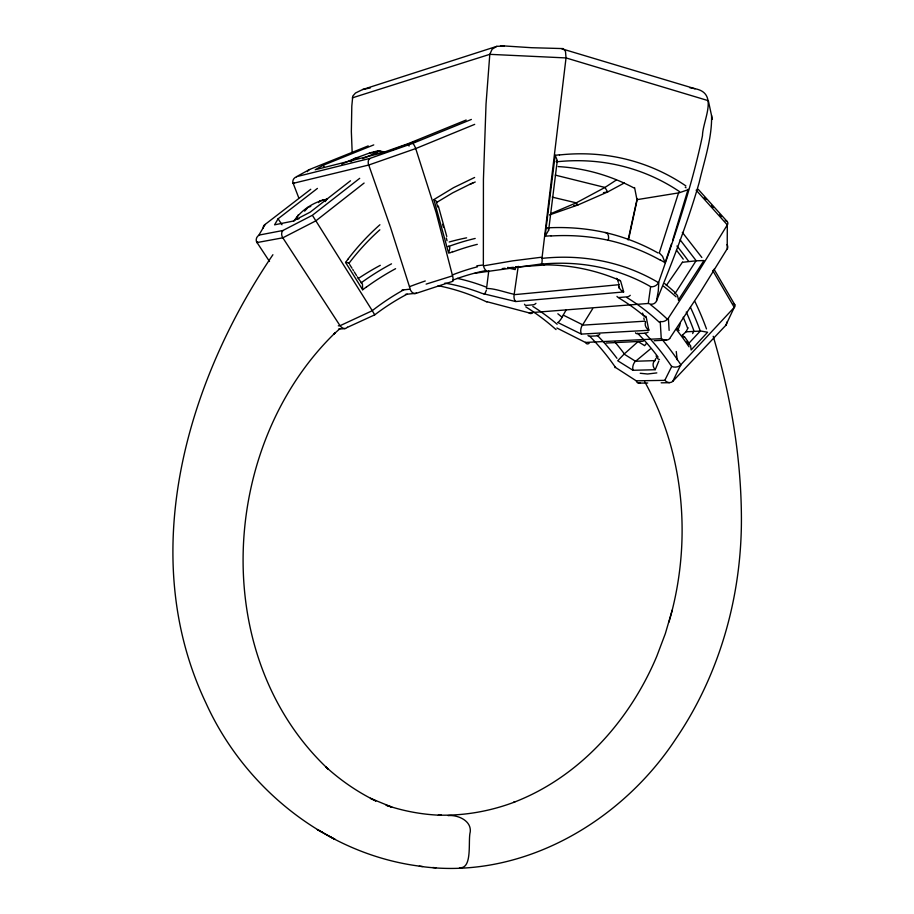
<?xml version="1.0" encoding="UTF-8"?>
<svg xmlns="http://www.w3.org/2000/svg" width="914" height="914" viewBox="0 0 914 914"><rect width="100%" height="100%" fill="white"/><g stroke="black" fill="none" stroke-linecap="round" stroke-linejoin="round"><path stroke-width="1.37" d="M696.137 190.169L727.316 224.901L727.201 248.802L699.941 292.8L670.156 337.757M650.608 286.779L648.277 303.471L528.818 312.805L486.945 301.711M666.317 285.499L682.495 262.135M504.071 46.088L496.839 46.34L362.641 89.526L355.489 93.011L352.77 96.119L351.81 106.07L351.353 131.605L352.187 152.889M551.028 235.778L545.121 236.2L555.152 155.289L559.482 154.82M555.152 155.289L557.3 160.51L548.64 230.237L545.121 236.2M488.75 271.001L486.694 287.316A264.066 224.421 -82.8 0 0 457.32 278.37M711.56 115.518C712.177 137.991 704.271 160.704 699.153 182.629C687.705 222.719 672.476 261.587 656.8 300.18M366.297 287.065L362.652 289.772L362.447 284.071L358.825 279.204M518.238 266.305L514.194 294.297C505.408 292.48 494.211 288.218 486.408 288.504M515.69 267.048L515.222 269.584L508.835 268.122M557.277 160.658L556.306 161.675M548.651 230.179L547.977 227.952M628.752 238.645L637.401 198.544M634.579 187.541L636.955 199.663L628.112 239.959M656.492 300.923L658.286 291.109L658.823 281.82C675.526 233.801 692.126 185.531 702.478 135.672C702.695 120.305 719.295 93.239 695.028 88.727L561.664 48.75M672.236 610.072L665.323 633.665L656.858 656.092C629.906 720.415 579.636 777.14 513.611 802.401L514.799 801.966C490.452 811.209 464.346 815.871 438.297 815.117L441.393 815.288C422.588 814.648 403.908 811.221 386.085 805.2L391.855 807.119L370.433 798.322L375.883 800.972C357.74 792.152 340.991 780.625 326.058 767.086L328.16 769.062C207.844 655.966 219.611 444.707 335.301 332.696L333.701 334.216L339.848 328.754M688.116 189.244L672.635 240.348M669.037 621.817L668.979 622.011C692.172 542.79 684.986 453.984 644.587 381.515M671.39 244.084L665.072 262.684L660.456 260.022M692.698 333.576L693.76 330.388A259.964 213.648 -88 0 0 686.288 312.051M659.382 252.63L678.542 192.911L636.955 199.663M655.715 358.676L655.132 360.162M658.823 360.984L655.544 368.925M655.304 369.473L655.235 369.656A6.204 5.358 59.1 0 1 654.79 360.573M452.624 251.476C444.787 256.514 452.636 246.666 448.488 246.152M618.595 287.853L619.212 286.425M734.273 307.367L725.75 325.384L672.761 381.355M688.093 327.806L686.003 331.816L682.621 334.97M325.293 201.606L326.447 199.378C313.502 201.96 301.106 210.197 293.862 221.188M680.747 364.857L672.738 381.378A6.238 5.335 59.5 0 1 664.866 380.281M298.227 214.893L295.713 219.429L298.969 218.777M566.212 309.823L563.23 315.09L582.686 324.824L592.695 308.624M317.421 188.41L278.085 218.777L274.588 224.821L292.777 221.177L310.212 212.139L350.485 180.789M269.504 261.473L257.04 242.553L257.508 241.764M727.316 224.901L695.554 276.428L668.374 318.106L669.128 330.377M272.909 254.732C185.85 382.863 136.072 556.226 205.97 703.083C244.849 789.068 327.92 855.504 422.554 866.529M675.263 293.257L696.022 260.821L682.484 262.284M318.609 202.622L319.786 200.829L327.475 199.252M678.428 299.998L703.94 260.547L696.24 260.81L680.085 239.776M614.985 367.645L615.51 366.982M362.652 289.772L345.583 262.432L347.926 259.302M623.702 354.518L617.715 360.756L632.968 370.284L655.201 369.724M646.484 343.378L644.644 345.663L638.075 341.596L624.102 354.084L635.561 361.304M304.648 211.134L308.155 207.227L310.794 206.427M588.033 335.335A5.998 2.525 -40.3 0 0 589.667 336.215A266.397 223.347 -82.2 0 1 615.522 367.462L636.224 380.83L664.798 380.35L671.676 366.537A279.478 229.334 -82.5 0 0 644.896 333.233L637.264 333.644A6.249 2.719 -39.7 0 1 635.516 332.776M650.242 349.079L635.618 361.247L654.984 360.619M350.896 161.709L354.895 158.373L369.987 152.855L378.362 150.719L385.24 152.192M364.103 183.051L315.924 220.8L282.826 237.811L257.04 242.553M359.705 178.333L312.348 215.293L282.894 230.499L258.879 235.115L265.209 224.364L310.76 189.278M362.698 158.659L374.957 153.301L378.362 150.719L382.909 152.101M448.58 253.007L433.887 199.583L453.63 187.633L474.617 177.476M616.322 180.035L604.965 187.45L576.231 202.851L551.256 213.465M688.459 189.575L678.999 192.865M373.757 144.903L323.362 165.194L315.227 169.73L381.058 153.175L408.192 143.647L466.163 120.02M298.752 197.812L293.177 183.337L294.091 182.823M624.388 182.937L607.673 191.951L577.922 204.976L549.463 214.939M347.537 327.303L374.717 314.85A279.478 229.334 -82.5 0 1 407.187 294.125M448.066 815.608C457.354 814.648 471.533 820.441 470.253 831.911C467.797 840.469 472.904 869.111 459.502 867.706M391.421 150.182L417.469 140.767M341.687 164.12L354.895 158.373L359.145 158.316M474.709 124.361L415.71 148.571L368.742 165.023L293.177 183.337M470.116 184.102L475.246 182M471.361 119.437L412.614 143.418L369.93 158.408L296.49 176.688L309.48 169.524L368.216 145.909M496.839 46.34L492.12 49.207L489.801 54.337L486.031 104.059L483.426 179.441L483.357 264.98L476.834 265.803M426.13 284.117L452.556 275.834L436.115 212.528L415.71 148.571A5.724 1.143 69.6 0 0 413.025 143.658M352.301 97.867L489.801 54.337L566.029 57.925L708.339 100.689L712.383 119.403M452.727 281.318L416.59 293.211L405.416 294.388M362.641 89.526L370.296 87.927M656.823 372.889L647.603 374.009L640.223 373.266M436.721 202.405L452.567 192.911L468.836 184.811A352.873 276.234 -79.7 0 1 472.949 183.029M323.11 200.097L327.201 199.286M348.999 263.312L348.942 263.312A259.839 213.088 -88 0 1 379.824 229.814M603.469 192.671L607.673 191.951L604.965 187.45L555.266 175.111M573.764 205.661L577.922 204.976L576.231 202.851L552.205 197.127M502.289 268.579L505.088 268.248M475.04 273.195L541.271 263.986M507.738 267.928L513.382 267.299M402.034 290.058L410.249 289.144L390.632 227.712L368.742 165.023M515.405 267.094L546.835 264.877A289.715 233.504 -82 0 1 618.492 279.833L620.503 280.678A7.266 5.93 -54.5 0 1 616.402 278.313M618.847 284.711L514.125 294.685A6.409 3.507 -82.4 0 0 515.725 301.426M623.679 291.943L515.69 301.551L482.009 293.383A257.12 218.754 -82.8 0 0 444.901 283.123M338.306 325.818L340.031 325.681L282.826 237.811M338.534 329.12L345.275 328.594M582.458 325.167L644.838 321.168M648.803 330.274L581.338 334.101L557.883 322.562M589.644 336.249L596.705 335.861A6.032 2.114 -43.9 0 0 599.824 334.318M686.003 331.816L700.867 331.039L707.607 332.25L691.144 349.959L690.584 345.641L688.688 343.71M606.165 343.036L643.273 341.242M654.184 340.716L666.5 340.111M374.957 153.301L384.074 152.935M369.987 152.855L374.203 152.729M638.532 383.16L647.729 383.012M661.165 382.817L669.402 382.703M419.343 866.209C520.797 880.776 620.766 822.486 675.606 739.209L675.96 738.683C720.643 673.001 742.476 593.049 741.38 513.885L741.38 513.622C740.66 453.538 730.16 393.843 713.206 336.283M374.157 151.793L376.979 151.975M500.518 45.7L531.605 47.711L563.093 48.591L565.492 51.344L566.029 57.925L542.116 257.142L512.457 260.89L483.449 265.871A7.278 4.319 80.9 0 0 489.07 271.389M345.583 262.432L349.194 262.946M432.745 867.489L435.932 867.809M689.773 87.687L695.028 88.727M659.291 252.904L662.536 256.308L665.049 262.592M556.889 328.012L585.417 342.442L661.256 338.683L660.228 321.488A6.809 5.073 -33.7 0 0 668.374 318.312M433.887 199.583L437.075 201.743M329.748 836.47L334.97 839.349L317.341 829.558L322.505 832.403M685.226 187.21L686.048 187.781M727.041 221.371L698.205 189.312M704.351 197.264L706.179 199.309M711.663 205.41L713.48 207.444M719.821 214.516L721.626 216.538M682.335 232.385L701.849 257.485M684.403 336.581L688.288 342.076M689.053 346.829L688.916 346.623A308.818 253.258 -82.5 0 0 676.349 329.486M312.839 216.012L372.204 310.577M281.992 224.753L278.085 218.777M349.685 264.546L351.981 268.225M352.747 269.447L353.501 270.67M354.266 271.892L356.551 275.548M357.305 276.771L358.071 277.982M734.776 304.705L714.017 269.219M374.706 314.816L372.284 310.714L340.054 325.704A7.221 4.97 70.5 0 0 347.457 327.189M712.692 270.487L734.262 307.378L680.827 364.766A287.042 235.218 -82.5 0 0 662.399 339.871M323.362 165.194L324.184 167.411M408.192 143.647L409.049 146.069M620.743 281.432L623.497 291.2M617.361 279.147L617.556 279.764M617.75 280.392L618.332 282.312M436.424 202.451L436.961 204.29M437.223 205.204L437.76 207.032M438.32 206.016L446.786 236.498M618.709 283.626L618.904 284.288M442.662 224.364L443.404 227.095M446.318 237.971L447.026 240.69M646.267 317.409L648.689 329.531M623.645 291.829L623.634 291.772A6.992 6.581 56.5 0 1 618.721 284.7M643.822 318.038L644.221 319.751M678.611 300.169L677.411 295.393L675.275 293.291A4.856 2.445 -48.7 0 0 674.863 293.291M656.606 300.992A6.729 6.147 64.8 0 1 648.323 303.391M532.279 313.045A6.112 3.702 -81.5 0 1 528.863 312.702M542.116 258.262A7.586 1.371 84.6 0 1 541.614 263.609M542.059 258.365A284.631 224.718 -61.8 0 1 658.468 282.632M541.248 264.146A277.25 218.96 -61.3 0 1 650.665 286.676A7.243 6.09 -45.8 0 0 658.514 282.803M438.126 285.694A255.006 210.757 73 0 1 486.865 301.997M544.127 264.809A7.506 2.296 -88.6 0 1 543.35 264.34M507.978 267.299A7.426 3.885 83.4 0 1 507.716 267.505M486.385 290.195A6.432 1.542 -75.2 0 1 484.043 294.114M558.18 166.588A276.565 224.341 -82.1 0 1 634.339 188.158M547.783 227.837A311.605 246.951 -62.7 0 1 604.954 232.487A311.583 247.454 -63.3 0 1 658.011 252.961M604.954 232.499A6.981 4.124 -77 0 1 608.324 240.256A305.036 241.513 -63 0 1 660.365 260.193M551.005 235.972A305.059 241.01 -62.4 0 1 608.324 240.268M559.459 154.957A285.808 229.06 -69.9 0 1 685.911 185.93M556.272 161.835A279.638 224.33 -69.5 0 1 679.582 191.654M676.463 250.173A339.837 292.103 -75.9 0 1 683.261 259.165M725.225 220.651A4.993 3.416 -27.5 0 1 727.43 224.913M727.064 244.564A4.878 4.319 47.9 0 1 727.338 248.882M650.699 304.83A282.677 239.24 -71.1 0 1 667.471 319.317M581.464 333.884A6.295 3.222 -73.8 0 1 582.367 324.996M677.205 359.808A410.1 42.215 75.5 0 1 676.257 351.513M669.962 338.409A6.706 6.044 46 0 1 661.37 338.546M618.881 297.975A268.476 231.596 -62.9 0 1 645.581 317.227M646.118 316.461A6.581 4.73 -37.9 0 1 642.611 313.079M616.996 296.364A6.524 3.622 -61.7 0 0 619.155 297.507L627.347 296.822A6.547 3.645 -61.5 0 0 630.26 295.313M626.935 297.576A276.519 234.521 -70.5 0 1 659.508 322.448M589.176 343.264A6.341 3.302 -72.1 0 1 585.52 342.304M525.779 306.876A263.461 208.175 84.6 0 1 556.032 329.588M648.906 330.057A6.627 6.032 44.9 0 1 645.57 321.774M563.195 315.273A6.101 1.222 -58.1 0 1 557.963 322.425M532.816 306.396A264.272 199.058 79.7 0 1 557.14 324.242M524.499 304.248A5.987 3.085 -63.2 0 0 526.327 305.39L533.319 304.796A6.055 3.142 -63.1 0 0 535.947 303.322M663.564 286.265A305.962 258.662 -70.7 0 1 676.086 296.833M664.695 283.614A311.503 263.575 -70.8 0 1 675.297 292.697M557.848 313.776A272.612 205.627 80 0 1 562.201 317.341M449.197 242.004A304.716 235.069 -70.9 0 1 466.608 237.834M368.639 165.057A5.804 3.245 72.4 0 1 369.987 158.59M292.994 183.383A5.37 5.255 55.2 0 1 296.536 176.859M452.441 274.92A283.774 220.046 -73.2 0 1 477.474 266.808M452.613 276.039A7.449 1.417 72.5 0 1 453.138 280.792M409.506 286.676A446.912 416.373 -45.8 0 1 425.261 280.975M416.487 292.983A7.54 4.136 74.2 0 1 410.397 289.944M452.579 280.244A277.57 215.087 -72.9 0 1 485.962 270.578M307.504 171.661A5.153 3.553 66.1 0 1 309.526 169.638M452.693 252.001A307.184 237.983 -72.9 0 1 477.291 244.346M448.123 246.666A312.679 242.85 -73 0 1 475.189 238.451M680.153 323.476A21.513 14.121 50.4 0 1 677.982 329.131M358.151 278.621A306.818 246.883 -78.6 0 1 380.293 265.323M361.099 282.849A313.068 257.108 -82.5 0 1 391.512 263.838M366.411 287.087A308.818 253.258 -82.5 0 1 395.602 268.693M347.88 259.268A265.62 217.589 -88 0 1 379.904 224.764M372.329 310.6A287.042 235.218 -82.5 0 1 403.702 289.841M282.769 237.857A5.61 3.873 67.1 0 1 282.952 230.591M256.903 242.633A5.45 5.438 40.1 0 1 258.959 235.241M263.301 228.009A5.461 3.896 45.8 0 1 265.288 224.49M683.215 317.215A257.131 216.012 -85.4 0 1 687.579 328.092M677.445 328.514A313.056 257.085 -82.5 0 1 679.079 330.628M682.29 334.912A313.056 257.085 -82.5 0 1 683.855 337.083M686.951 341.482A313.056 257.085 -82.5 0 1 688.471 343.71L700.284 331.051A259.656 212.791 -88 0 0 690.447 307.321M694.914 301.529A265.448 217.315 -88 0 1 706.488 328.937M726.63 322.196A4.581 3.839 58.7 0 1 725.819 325.453M597.139 335.198A269.938 216.561 -87.7 0 1 616.95 358.299M637.572 333.256A273.4 233.721 -75.4 0 1 658.137 357.134M648.186 332.056A6.295 2.765 -39.8 0 1 644.896 333.244M633.082 370.147A6.192 3.485 -70.2 0 1 635.516 361.121M640.44 382.589A6.204 3.53 -68.5 0 1 636.327 380.738M680.941 364.972A6.672 4.764 -13.6 0 1 671.813 366.4M659.474 359.499A6.535 4.627 -17 0 1 656.229 355.683M614.596 341.665A278.279 223.187 -87.6 0 1 624.262 353.787M733.394 303.482A4.878 3.222 -10.5 0 1 734.433 307.412M676.954 246.037A337.232 278.896 -85.6 0 1 688.63 261.324"/></g></svg>
